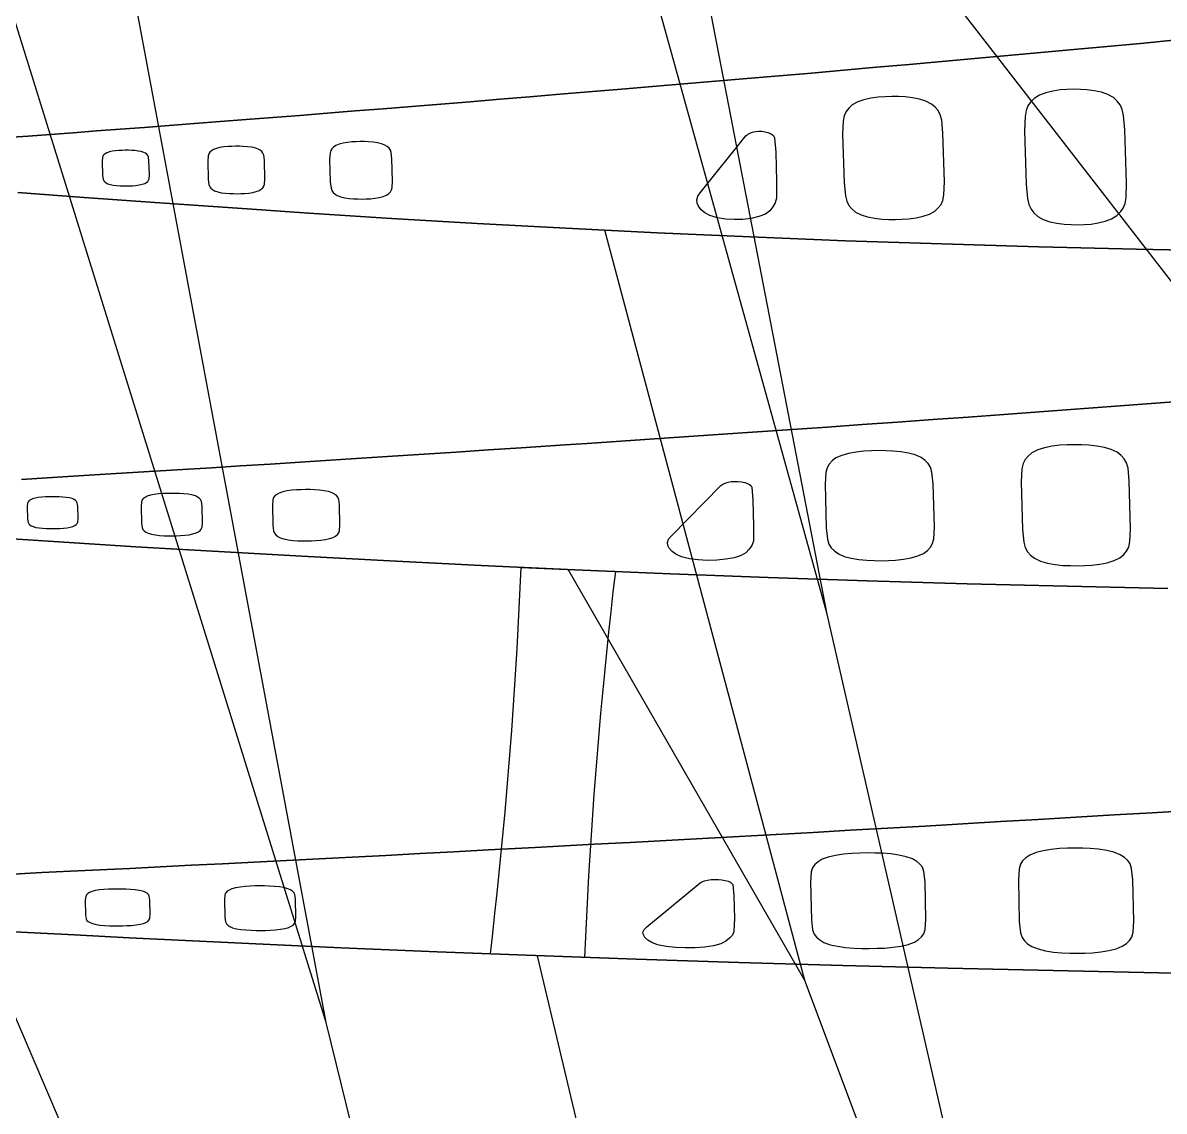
# Model space of a CAD drawing. Extents: x -1328 to 1439, y -3653 to 3653.
# Drawn here: x -739 to 58, y 2411 to 3171 of the extents above; entities that cross this region are included whole.
import ezdxf

# ---------------------------------------------------------------- set-up
doc = ezdxf.new("R2010")
doc.units = 0
for name, color, linetype in [('BANDESTENSION', 5, 'CONTINUOUS'), ('EXTRADOS', 7, 'CONTINUOUS'), ('INTRADOS', 7, 'CONTINUOUS'), ('NERVURES', 1, 'CONTINUOUS'), ('SUSPENTAGE', 8, 'CONTINUOUS'), ('TROUS', 2, 'CONTINUOUS')]:
    doc.layers.add(name, color=color, linetype=linetype)

msp = doc.modelspace()

# ---------------------------------------------------------------- linework, layer by layer
at = {"layer": 'BANDESTENSION', "color": 5, "linetype": 'CONTINUOUS'}
msp.add_polyline3d([(-346.75, 2518.29, 529.41), (-381.09, 2519.52, 526.52), (-412.56, 2520.76, 523.62), (-412.56, 2520.76, 523.62), (-410.91, 2534.9, 532.39), (-409.32, 2549.06, 541.17), (-407.79, 2563.22, 549.94), (-406.31, 2577.39, 558.7), (-404.9, 2591.56, 567.47), (-403.54, 2605.75, 576.23), (-402.24, 2619.94, 584.99), (-400.99, 2634.13, 593.75), (-399.81, 2648.34, 602.51), (-398.68, 2662.55, 611.26), (-397.61, 2676.76, 620.01), (-396.6, 2690.99, 628.76), (-395.64, 2705.21, 637.5), (-394.75, 2719.45, 646.24), (-393.91, 2733.69, 654.98), (-393.13, 2747.93, 663.71), (-392.4, 2762.18, 672.45), (-391.74, 2776.44, 681.17), (-391.13, 2790.7, 689.9), (-391.13, 2790.7, 689.9), (-353.66, 2788.98, 693.05), (-325.3, 2787.8, 695.22), (-325.3, 2787.8, 695.22), (-326.95, 2773.67, 686.48), (-328.55, 2759.54, 677.73), (-330.08, 2745.4, 668.99), (-331.56, 2731.25, 660.25), (-332.98, 2717.1, 651.51), (-334.34, 2702.94, 642.77), (-335.64, 2688.77, 634.04), (-336.88, 2674.59, 625.3), (-338.07, 2660.41, 616.57), (-339.2, 2646.22, 607.84), (-340.27, 2632.03, 599.12), (-341.28, 2617.83, 590.39), (-342.24, 2603.63, 581.67), (-343.14, 2589.42, 572.96), (-343.98, 2575.2, 564.24), (-344.76, 2560.98, 555.53), (-345.48, 2546.76, 546.82), (-346.15, 2532.53, 538.11), (-346.75, 2518.29, 529.41), (-346.75, 2518.29, 529.41)], dxfattribs=at)
at = {"layer": 'EXTRADOS', "color": 7, "linetype": 'CONTINUOUS'}
for points in [[(-750.23, 3090.8, 791.97), (-735.13, 3091.92, 790.39), (-719.64, 3093.06, 788.76), (-703.78, 3094.24, 787.08), (-687.56, 3095.46, 785.36), (-670.98, 3096.71, 783.59), (-654.05, 3097.99, 781.77), (-636.78, 3099.3, 779.9), (-619.17, 3100.65, 777.99), (-601.24, 3102.03, 776.03), (-582.99, 3103.45, 774.02), (-564.44, 3104.9, 771.97), (-545.59, 3106.38, 769.87), (-526.44, 3107.89, 767.72), (-507.02, 3109.43, 765.53), (-487.32, 3111.01, 763.29), (-467.36, 3112.62, 761.01), (-447.14, 3114.25, 758.69), (-426.69, 3115.92, 756.33), (-405.99, 3117.61, 753.93), (-385.08, 3119.33, 751.49), (-363.95, 3121.08, 749.01), (-335.52, 3123.44, 745.65), (-321.08, 3124.65, 743.94), (-299.36, 3126.47, 741.35), (-277.47, 3128.32, 738.73), (-255.42, 3130.19, 736.07), (-233.21, 3132.09, 733.38), (-210.86, 3134.01, 730.65), (-188.38, 3135.96, 727.9), (-165.78, 3137.92, 725.1), (-143.07, 3139.92, 722.28), (-120.26, 3141.93, 719.42), (-97.36, 3143.97, 716.52), (-74.38, 3146.03, 713.6), (-51.34, 3148.11, 710.65), (-28.25, 3150.22, 707.66), (-5.11, 3152.34, 704.64), (18.06, 3154.49, 701.6), (41.25, 3156.66, 698.52), (64.45, 3158.85, 695.41)], [(64.45, 3158.85, 695.41), (41.25, 3156.66, 698.52), (18.06, 3154.49, 701.6), (-5.11, 3152.34, 704.64), (-28.25, 3150.22, 707.66), (-51.34, 3148.11, 710.65), (-74.38, 3146.03, 713.6), (-97.36, 3143.97, 716.52), (-120.26, 3141.93, 719.42), (-143.07, 3139.92, 722.28), (-165.78, 3137.92, 725.1), (-188.38, 3135.96, 727.9), (-210.86, 3134.01, 730.65), (-233.21, 3132.09, 733.38), (-255.42, 3130.19, 736.07), (-277.47, 3128.32, 738.73), (-299.36, 3126.47, 741.35), (-321.08, 3124.65, 743.94), (-335.52, 3123.44, 745.65), (-363.95, 3121.08, 749.01), (-385.08, 3119.33, 751.49), (-405.99, 3117.61, 753.93), (-426.69, 3115.92, 756.33), (-447.14, 3114.25, 758.69), (-467.36, 3112.62, 761.01), (-487.32, 3111.01, 763.29), (-507.02, 3109.43, 765.53), (-526.44, 3107.89, 767.72), (-545.59, 3106.38, 769.87), (-564.44, 3104.9, 771.97), (-582.99, 3103.45, 774.02), (-601.24, 3102.03, 776.03), (-619.17, 3100.65, 777.99), (-636.78, 3099.3, 779.9), (-654.05, 3097.99, 781.77), (-670.98, 3096.71, 783.59), (-687.56, 3095.46, 785.36), (-703.78, 3094.24, 787.08), (-719.64, 3093.06, 788.76), (-735.13, 3091.92, 790.39), (-750.23, 3090.8, 791.97)], [(-739.93, 2852.14, 577.01), (-722.06, 2853.22, 575.04), (-703.81, 2854.32, 573.02), (-685.19, 2855.44, 570.95), (-666.21, 2856.6, 568.82), (-646.89, 2857.79, 566.64), (-627.22, 2859.01, 564.41), (-607.21, 2860.25, 562.12), (-586.89, 2861.52, 559.78), (-566.25, 2862.82, 557.39), (-545.31, 2864.15, 554.95), (-524.08, 2865.51, 552.46), (-502.56, 2866.89, 549.92), (-480.77, 2868.3, 547.33), (-458.72, 2869.73, 544.7), (-436.41, 2871.19, 542.02), (-413.86, 2872.67, 539.3), (-391.08, 2874.18, 536.54), (-360.44, 2876.21, 532.79), (-344.87, 2877.25, 530.88), (-321.46, 2878.82, 528), (-297.86, 2880.42, 525.07), (-274.09, 2882.03, 522.1), (-250.15, 2883.67, 519.1), (-226.05, 2885.33, 516.05), (-201.82, 2887, 512.97), (-177.45, 2888.7, 509.85), (-152.97, 2890.42, 506.69), (-128.38, 2892.16, 503.49), (-103.69, 2893.92, 500.26), (-78.92, 2895.7, 496.99), (-54.08, 2897.5, 493.68), (-29.19, 2899.32, 490.34), (-4.24, 2901.16, 486.96), (20.74, 2903.02, 483.55), (45.74, 2904.89, 480.11), (70.75, 2906.79, 476.63)], [(70.75, 2906.79, 476.63), (45.74, 2904.89, 480.11), (20.74, 2903.02, 483.55), (-4.24, 2901.16, 486.96), (-29.19, 2899.32, 490.34), (-54.08, 2897.5, 493.68), (-78.92, 2895.7, 496.99), (-103.69, 2893.92, 500.26), (-128.38, 2892.16, 503.49), (-152.97, 2890.42, 506.69), (-177.45, 2888.7, 509.85), (-201.82, 2887, 512.97), (-226.05, 2885.33, 516.05), (-250.15, 2883.67, 519.1), (-274.09, 2882.03, 522.1), (-297.86, 2880.42, 525.07), (-321.46, 2878.82, 528), (-344.87, 2877.25, 530.88), (-360.44, 2876.21, 532.79), (-391.08, 2874.18, 536.54), (-413.86, 2872.67, 539.3), (-436.41, 2871.19, 542.02), (-458.72, 2869.73, 544.7), (-480.77, 2868.3, 547.33), (-502.56, 2866.89, 549.92), (-524.08, 2865.51, 552.46), (-545.31, 2864.15, 554.95), (-566.25, 2862.82, 557.39), (-586.89, 2861.52, 559.78), (-607.21, 2860.25, 562.12), (-627.22, 2859.01, 564.41), (-646.89, 2857.79, 566.64), (-666.21, 2856.6, 568.82), (-685.19, 2855.44, 570.95), (-703.81, 2854.32, 573.02), (-722.06, 2853.22, 575.04), (-739.93, 2852.14, 577.01)], [(-745.45, 2576.52, 392.6), (-725.71, 2577.48, 390.36), (-705.59, 2578.45, 388.06), (-685.09, 2579.46, 385.71), (-664.23, 2580.48, 383.29), (-643.02, 2581.53, 380.82), (-621.47, 2582.61, 378.29), (-599.59, 2583.71, 375.71), (-577.38, 2584.83, 373.07), (-554.87, 2585.98, 370.38), (-532.05, 2587.15, 367.63), (-508.94, 2588.34, 364.83), (-485.56, 2589.55, 361.99), (-461.9, 2590.79, 359.09), (-437.99, 2592.04, 356.14), (-413.83, 2593.31, 353.15), (-381.34, 2595.04, 349.1), (-364.83, 2595.92, 347.03), (-340, 2597.25, 343.9), (-314.98, 2598.6, 340.73), (-289.77, 2599.96, 337.52), (-264.38, 2601.35, 334.27), (-238.83, 2602.75, 330.97), (-213.13, 2604.18, 327.63), (-187.29, 2605.62, 324.24), (-161.32, 2607.07, 320.82), (-135.25, 2608.55, 317.35), (-109.07, 2610.04, 313.85), (-82.8, 2611.55, 310.3), (-56.46, 2613.08, 306.71), (-30.06, 2614.62, 303.09), (-3.6, 2616.18, 299.42), (22.89, 2617.76, 295.72), (49.4, 2619.35, 291.98), (75.93, 2620.96, 288.2)], [(75.93, 2620.96, 288.2), (49.4, 2619.35, 291.98), (22.89, 2617.76, 295.72), (-3.6, 2616.18, 299.42), (-30.06, 2614.62, 303.09), (-56.46, 2613.08, 306.71), (-82.8, 2611.55, 310.3), (-109.07, 2610.04, 313.85), (-135.25, 2608.55, 317.35), (-161.32, 2607.07, 320.82), (-187.29, 2605.62, 324.24), (-213.13, 2604.18, 327.63), (-238.83, 2602.75, 330.97), (-264.38, 2601.35, 334.27), (-289.77, 2599.96, 337.52), (-314.98, 2598.6, 340.73), (-340, 2597.25, 343.9), (-364.83, 2595.92, 347.03), (-381.34, 2595.04, 349.1), (-413.83, 2593.31, 353.15), (-437.99, 2592.04, 356.14), (-461.9, 2590.79, 359.09), (-485.56, 2589.55, 361.99), (-508.94, 2588.34, 364.83), (-532.05, 2587.15, 367.63), (-554.87, 2585.98, 370.38), (-577.38, 2584.83, 373.07), (-599.59, 2583.71, 375.71), (-621.47, 2582.61, 378.29), (-643.02, 2581.53, 380.82), (-664.23, 2580.48, 383.29), (-685.09, 2579.46, 385.71), (-705.59, 2578.45, 388.06), (-725.71, 2577.48, 390.36), (-745.45, 2576.52, 392.6)]]:
    msp.add_polyline3d(points, dxfattribs=at)
at = {"layer": 'INTRADOS', "color": 7, "linetype": 'CONTINUOUS'}
for points in [[(106.83, 3011.51, 904.48), (38.62, 3012.88, 902.53), (-29.57, 3014.56, 900.14), (-97.44, 3016.55, 897.32), (-164.69, 3018.85, 894.07), (-231.03, 3021.44, 890.38), (-296.17, 3024.33, 886.28), (-359.83, 3027.49, 881.8), (-421.74, 3030.89, 876.98), (-481.63, 3034.45, 871.93), (-539.26, 3038.11, 866.73), (-582.38, 3040.99, 862.65), (-646.78, 3045.49, 856.26), (-696.21, 3049.09, 851.16), (-742.49, 3052.56, 846.23)], [(-742.49, 3052.56, 846.23), (-696.21, 3049.09, 851.16), (-646.78, 3045.49, 856.26), (-582.38, 3040.99, 862.65), (-539.26, 3038.11, 866.73), (-481.63, 3034.45, 871.93), (-421.74, 3030.89, 876.98), (-359.83, 3027.49, 881.8), (-296.17, 3024.33, 886.28), (-231.03, 3021.44, 890.38), (-164.69, 3018.85, 894.07), (-97.44, 3016.55, 897.32), (-29.57, 3014.56, 900.14), (38.62, 3012.88, 902.53), (106.83, 3011.51, 904.48)], [(60.39, 2775.98, 716.94), (-9.71, 2777.51, 714.12), (-79.77, 2779.3, 710.83), (-149.5, 2781.35, 707.08), (-218.59, 2783.65, 702.85), (-286.74, 2786.19, 698.17), (-353.66, 2788.98, 693.05), (-419.05, 2791.98, 687.55), (-482.64, 2795.15, 681.72), (-544.16, 2798.43, 675.69), (-627.17, 2803.17, 666.99), (-659.98, 2805.13, 663.39), (-713.8, 2808.44, 657.3), (-764.58, 2811.67, 651.37)], [(-764.58, 2811.67, 651.37), (-713.8, 2808.44, 657.3), (-659.98, 2805.13, 663.39), (-627.17, 2803.17, 666.99), (-544.16, 2798.43, 675.69), (-482.64, 2795.15, 681.72), (-419.05, 2791.98, 687.55), (-353.66, 2788.98, 693.05), (-286.74, 2786.19, 698.17), (-218.59, 2783.65, 702.85), (-149.5, 2781.35, 707.08), (-79.77, 2779.3, 710.83), (-9.71, 2777.51, 714.12), (60.39, 2775.98, 716.94)], [(127.45, 2506.34, 557.48), (54.06, 2507.58, 554.58), (-19.61, 2509.03, 551.18), (-93.25, 2510.7, 547.26), (-166.54, 2512.58, 542.82), (-239.15, 2514.69, 537.87), (-310.77, 2517.01, 532.43), (-381.09, 2519.52, 526.52), (-449.8, 2522.22, 520.19), (-516.63, 2525.05, 513.52), (-581.28, 2527.98, 506.64), (-664.62, 2532, 497.2), (-702.98, 2533.94, 492.65), (-759.53, 2536.87, 485.76)], [(-759.53, 2536.87, 485.76), (-702.98, 2533.94, 492.65), (-664.62, 2532, 497.2), (-581.28, 2527.98, 506.64), (-516.63, 2525.05, 513.52), (-449.8, 2522.22, 520.19), (-381.09, 2519.52, 526.52), (-310.77, 2517.01, 532.43), (-239.15, 2514.69, 537.87), (-166.54, 2512.58, 542.82), (-93.25, 2510.7, 547.26), (-19.61, 2509.03, 551.18), (54.06, 2507.58, 554.58), (127.45, 2506.34, 557.48)]]:
    msp.add_polyline3d(points, dxfattribs=at)
at = {"layer": 'NERVURES', "color": 1, "linetype": 'CONTINUOUS'}
for points in [[(-750.23, 3090.8, 791.97), (-735.13, 3091.92, 790.39), (-719.64, 3093.06, 788.76), (-703.78, 3094.24, 787.08), (-687.56, 3095.46, 785.36), (-670.98, 3096.71, 783.59), (-654.05, 3097.99, 781.77), (-636.78, 3099.3, 779.9), (-619.17, 3100.65, 777.99), (-601.24, 3102.03, 776.03), (-582.99, 3103.45, 774.02), (-564.44, 3104.9, 771.97), (-545.59, 3106.38, 769.87), (-526.44, 3107.89, 767.72), (-507.02, 3109.43, 765.53), (-487.32, 3111.01, 763.29), (-467.36, 3112.62, 761.01), (-447.14, 3114.25, 758.69), (-426.69, 3115.92, 756.33), (-405.99, 3117.61, 753.93), (-385.08, 3119.33, 751.49), (-363.95, 3121.08, 749.01), (-335.52, 3123.44, 745.65), (-321.08, 3124.65, 743.94), (-299.36, 3126.47, 741.35), (-277.47, 3128.32, 738.73), (-255.42, 3130.19, 736.07), (-233.21, 3132.09, 733.38), (-210.86, 3134.01, 730.65), (-188.38, 3135.96, 727.9), (-165.78, 3137.92, 725.1), (-143.07, 3139.92, 722.28), (-120.26, 3141.93, 719.42), (-97.36, 3143.97, 716.52), (-74.38, 3146.03, 713.6), (-51.34, 3148.11, 710.65), (-28.25, 3150.22, 707.66), (-5.11, 3152.34, 704.64), (18.06, 3154.49, 701.6), (41.25, 3156.66, 698.52), (64.45, 3158.85, 695.41)], [(106.83, 3011.51, 904.48), (38.62, 3012.88, 902.53), (-29.57, 3014.56, 900.14), (-97.44, 3016.55, 897.32), (-164.69, 3018.85, 894.07), (-231.03, 3021.44, 890.38), (-296.17, 3024.33, 886.28), (-359.83, 3027.49, 881.8), (-421.74, 3030.89, 876.98), (-481.63, 3034.45, 871.93), (-539.26, 3038.11, 866.73), (-582.38, 3040.99, 862.65), (-646.78, 3045.49, 856.26), (-696.21, 3049.09, 851.16), (-742.49, 3052.56, 846.23)], [(-739.93, 2852.14, 577.01), (-722.06, 2853.22, 575.04), (-703.81, 2854.32, 573.02), (-685.19, 2855.44, 570.95), (-666.21, 2856.6, 568.82), (-646.89, 2857.79, 566.64), (-627.22, 2859.01, 564.41), (-607.21, 2860.25, 562.12), (-586.89, 2861.52, 559.78), (-566.25, 2862.82, 557.39), (-545.31, 2864.15, 554.95), (-524.08, 2865.51, 552.46), (-502.56, 2866.89, 549.92), (-480.77, 2868.3, 547.33), (-458.72, 2869.73, 544.7), (-436.41, 2871.19, 542.02), (-413.86, 2872.67, 539.3), (-391.08, 2874.18, 536.54), (-360.44, 2876.21, 532.79), (-344.87, 2877.25, 530.88), (-321.46, 2878.82, 528), (-297.86, 2880.42, 525.07), (-274.09, 2882.03, 522.1), (-250.15, 2883.67, 519.1), (-226.05, 2885.33, 516.05), (-201.82, 2887, 512.97), (-177.45, 2888.7, 509.85), (-152.97, 2890.42, 506.69), (-128.38, 2892.16, 503.49), (-103.69, 2893.92, 500.26), (-78.92, 2895.7, 496.99), (-54.08, 2897.5, 493.68), (-29.19, 2899.32, 490.34), (-4.24, 2901.16, 486.96), (20.74, 2903.02, 483.55), (45.74, 2904.89, 480.11), (70.75, 2906.79, 476.63)], [(60.39, 2775.98, 716.94), (-9.71, 2777.51, 714.12), (-79.77, 2779.3, 710.83), (-149.5, 2781.35, 707.08), (-218.59, 2783.65, 702.85), (-286.74, 2786.19, 698.17), (-353.66, 2788.98, 693.05), (-419.05, 2791.98, 687.55), (-482.64, 2795.15, 681.72), (-544.16, 2798.43, 675.69), (-627.17, 2803.17, 666.99), (-659.98, 2805.13, 663.39), (-713.8, 2808.44, 657.3), (-764.58, 2811.67, 651.37)], [(-745.45, 2576.52, 392.6), (-725.71, 2577.48, 390.36), (-705.59, 2578.45, 388.06), (-685.09, 2579.46, 385.71), (-664.23, 2580.48, 383.29), (-643.02, 2581.53, 380.82), (-621.47, 2582.61, 378.29), (-599.59, 2583.71, 375.71), (-577.38, 2584.83, 373.07), (-554.87, 2585.98, 370.38), (-532.05, 2587.15, 367.63), (-508.94, 2588.34, 364.83), (-485.56, 2589.55, 361.99), (-461.9, 2590.79, 359.09), (-437.99, 2592.04, 356.14), (-413.83, 2593.31, 353.15), (-381.34, 2595.04, 349.1), (-364.83, 2595.92, 347.03), (-340, 2597.25, 343.9), (-314.98, 2598.6, 340.73), (-289.77, 2599.96, 337.52), (-264.38, 2601.35, 334.27), (-238.83, 2602.75, 330.97), (-213.13, 2604.18, 327.63), (-187.29, 2605.62, 324.24), (-161.32, 2607.07, 320.82), (-135.25, 2608.55, 317.35), (-109.07, 2610.04, 313.85), (-82.8, 2611.55, 310.3), (-56.46, 2613.08, 306.71), (-30.06, 2614.62, 303.09), (-3.6, 2616.18, 299.42), (22.89, 2617.76, 295.72), (49.4, 2619.35, 291.98), (75.93, 2620.96, 288.2)], [(127.45, 2506.34, 557.48), (54.06, 2507.58, 554.58), (-19.61, 2509.03, 551.18), (-93.25, 2510.7, 547.26), (-166.54, 2512.58, 542.82), (-239.15, 2514.69, 537.87), (-310.77, 2517.01, 532.43), (-381.09, 2519.52, 526.52), (-449.8, 2522.22, 520.19), (-516.63, 2525.05, 513.52), (-581.28, 2527.98, 506.64), (-664.62, 2532, 497.2), (-702.98, 2533.94, 492.65), (-759.53, 2536.87, 485.76)]]:
    msp.add_polyline3d(points, dxfattribs=at)
at = {"layer": 'SUSPENTAGE', "color": 8, "linetype": 'CONTINUOUS'}
for points in [[(-527.21, 2472.82, 2052.79), (-721.31, 3512.33, 1534.8)], [(216.66, 2792.28, 2200.66), (-317.08, 3480.94, 1552.12)], [(-527.21, 2472.82, 2052.79), (-822.27, 3422.41, 1285.28)], [(-177.35, 2758.06, 1706.22), (-297.17, 3378.32, 1320.88)], [(-177.35, 2758.06, 1706.22), (-306.7, 3225.05, 1094.72)], [(-234.62, 1283.06, 2821.69), (-998.96, 3073, 817.23)], [(-193.12, 2502.13, 1506.39), (-332.57, 3026.14, 883.72)], [(-193.12, 2502.13, 1506.39), (-358.22, 2789.19, 692.67)], [(-2.13, 1993.47, 2407.22), (-177.35, 2758.06, 1706.22)], [(-236.41, 1915.97, 1179.95), (-379.66, 2519.47, 526.64)], [(-2.13, 1993.47, 2407.22), (-193.12, 2502.13, 1506.39)], [(-234.62, 1283.06, 2821.69), (-527.21, 2472.82, 2052.79)]]:
    msp.add_polyline3d(points, dxfattribs=at)
at = {"layer": 'TROUS', "color": 2, "linetype": 'CONTINUOUS'}
for points in [[(-37.55, 3048.3, 852.27), (-36.56, 3044.07, 858.28), (-35.07, 3040.93, 862.73), (-33.02, 3038.33, 866.43), (-30.4, 3035.83, 869.97), (-26.51, 3033.67, 873.03), (-22.06, 3032.11, 875.25), (-17.09, 3031, 876.82), (-11.98, 3030.31, 877.8), (-7.13, 3030.11, 878.09), (-2.58, 3030.01, 878.22), (2.19, 3030.2, 877.96), (6.8, 3030.5, 877.54), (11.86, 3031.29, 876.41), (16.76, 3032.5, 874.69), (21.12, 3034.15, 872.35), (24.88, 3036.38, 869.19), (27.34, 3038.93, 865.57), (29.23, 3041.58, 861.81), (30.53, 3044.74, 857.32), (31.26, 3048.99, 851.29), (31.58, 3059.02, 837.06), (30.45, 3096.28, 784.2), (29.52, 3106.29, 769.99), (28.52, 3110.52, 763.98), (27.04, 3113.66, 759.53), (24.98, 3116.27, 755.83), (22.39, 3118.77, 752.28), (18.5, 3120.92, 749.23), (14.05, 3122.48, 747.01), (9.08, 3123.6, 745.43), (3.97, 3124.29, 744.46), (-0.66, 3124.49, 744.17), (-5.43, 3124.58, 744.04), (-9.98, 3124.39, 744.3), (-14.81, 3124.09, 744.73), (-19.88, 3123.3, 745.85), (-24.77, 3122.09, 747.57), (-29.13, 3120.44, 749.91), (-32.89, 3118.21, 753.08), (-35.35, 3115.66, 756.7), (-37.27, 3113.01, 760.45), (-38.56, 3109.85, 764.94), (-39.3, 3105.6, 770.97), (-39.59, 3095.57, 785.2), (-38.47, 3058.32, 838.06), (-37.55, 3048.3, 852.27), (-37.55, 3048.3, 852.27)], [(-164.71, 3050.19, 849.59), (-163.73, 3046.35, 855.05), (-162.25, 3043.49, 859.09), (-160.2, 3041.13, 862.45), (-157.6, 3038.86, 865.67), (-153.71, 3036.9, 868.44), (-149.26, 3035.49, 870.45), (-144.3, 3034.48, 871.88), (-139.19, 3033.86, 872.76), (-134.34, 3033.68, 873.02), (-129.79, 3033.6, 873.14), (-125.02, 3033.77, 872.89), (-120.41, 3034.05, 872.5), (-115.34, 3034.77, 871.47), (-110.44, 3035.88, 869.9), (-106.08, 3037.38, 867.77), (-102.31, 3039.41, 864.89), (-99.85, 3041.73, 861.59), (-97.94, 3044.14, 858.17), (-96.64, 3047.02, 854.09), (-95.89, 3050.88, 848.61), (-95.55, 3060, 835.67), (-96.58, 3093.87, 787.61), (-97.48, 3102.97, 774.69), (-98.46, 3106.82, 769.24), (-99.94, 3109.67, 765.19), (-101.99, 3112.04, 761.83), (-104.57, 3114.31, 758.61), (-108.46, 3116.26, 755.84), (-112.91, 3117.68, 753.83), (-117.87, 3118.69, 752.4), (-122.98, 3119.31, 751.52), (-127.61, 3119.49, 751.26), (-132.38, 3119.57, 751.15), (-136.92, 3119.4, 751.39), (-141.76, 3119.12, 751.79), (-146.83, 3118.39, 752.82), (-151.73, 3117.29, 754.38), (-156.09, 3115.78, 756.52), (-159.85, 3113.75, 759.4), (-162.32, 3111.43, 762.7), (-164.25, 3109.02, 766.11), (-165.55, 3106.14, 770.2), (-166.3, 3102.28, 775.68), (-166.62, 3093.16, 788.62), (-165.6, 3059.3, 836.67), (-164.71, 3050.19, 849.59), (-164.71, 3050.19, 849.59)], [(-212.76, 3048.51, 851.97), (-213.71, 3045.29, 856.54), (-215.32, 3042.4, 860.65), (-217.56, 3039.61, 864.61), (-220.55, 3037.45, 867.67), (-225.12, 3035.65, 870.23), (-230.45, 3034.44, 871.94), (-236.28, 3033.72, 872.96), (-242.33, 3033.53, 873.24), (-248.33, 3033.86, 872.76), (-254, 3034.72, 871.54), (-259.3, 3036.33, 869.26), (-262.91, 3038.24, 866.54), (-265.38, 3040.41, 863.46), (-267.22, 3042.9, 859.94), (-268.06, 3045.06, 856.88), (-268.39, 3047.45, 853.49), (-267.69, 3050, 849.87), (-266.17, 3052.27, 846.65), (-234.14, 3092.13, 790.09), (-233, 3093.12, 788.67), (-231.46, 3093.97, 787.47), (-229.6, 3094.64, 786.53), (-227.51, 3095.08, 785.89), (-225.26, 3095.29, 785.6), (-222.99, 3095.25, 785.66), (-220.8, 3094.96, 786.06), (-218.77, 3094.45, 786.79), (-217.02, 3093.72, 787.82), (-215.62, 3092.82, 789.11), (-214.64, 3091.79, 790.56), (-214.12, 3090.67, 792.15), (-213.33, 3080.57, 806.49), (-212.69, 3060.27, 835.3), (-212.76, 3048.51, 851.97), (-212.76, 3048.51, 851.97)], [(-609.02, 3058.01, 838.5), (-608.49, 3056.53, 840.6), (-607.67, 3055.43, 842.16), (-606.53, 3054.52, 843.44), (-605.07, 3053.65, 844.68), (-602.89, 3052.91, 845.74), (-600.39, 3052.37, 846.5), (-597.59, 3051.99, 847.04), (-594.71, 3051.76, 847.37), (-591.97, 3051.7, 847.45), (-589.4, 3051.67, 847.49), (-586.71, 3051.75, 847.38), (-584.11, 3051.86, 847.22), (-581.24, 3052.15, 846.81), (-578.47, 3052.59, 846.19), (-576, 3053.17, 845.36), (-573.87, 3053.96, 844.24), (-572.46, 3054.86, 842.96), (-571.37, 3055.8, 841.64), (-570.62, 3056.91, 840.06), (-570.18, 3058.4, 837.94), (-569.94, 3061.92, 832.95), (-570.33, 3074.97, 814.43), (-570.8, 3078.48, 809.45), (-571.33, 3079.96, 807.35), (-572.15, 3081.06, 805.79), (-573.29, 3081.97, 804.5), (-574.74, 3082.84, 803.26), (-576.92, 3083.59, 802.2), (-579.42, 3084.13, 801.44), (-582.22, 3084.5, 800.9), (-585.1, 3084.74, 800.57), (-587.71, 3084.8, 800.49), (-590.4, 3084.82, 800.46), (-592.97, 3084.74, 800.56), (-595.7, 3084.63, 800.73), (-598.56, 3084.34, 801.14), (-601.33, 3083.9, 801.75), (-603.8, 3083.32, 802.59), (-605.94, 3082.53, 803.71), (-607.35, 3081.63, 804.99), (-608.44, 3080.7, 806.31), (-609.2, 3079.58, 807.89), (-609.64, 3078.09, 810), (-609.87, 3074.58, 814.99), (-609.48, 3061.52, 833.52), (-609.02, 3058.01, 838.5), (-609.02, 3058.01, 838.5)], [(-523.77, 3055.63, 841.87), (-523.18, 3053.84, 844.41), (-522.27, 3052.51, 846.3), (-521.01, 3051.41, 847.86), (-519.41, 3050.36, 849.36), (-517, 3049.45, 850.64), (-514.25, 3048.8, 851.57), (-511.17, 3048.33, 852.22), (-508, 3048.05, 852.62), (-504.99, 3047.98, 852.73), (-502.17, 3047.95, 852.78), (-499.2, 3048.03, 852.65), (-496.34, 3048.17, 852.46), (-493.19, 3048.51, 851.97), (-490.14, 3049.04, 851.23), (-487.43, 3049.75, 850.22), (-485.08, 3050.7, 848.87), (-483.54, 3051.79, 847.33), (-482.35, 3052.91, 845.73), (-481.52, 3054.26, 843.82), (-481.04, 3056.06, 841.26), (-480.78, 3060.32, 835.22), (-481.26, 3076.12, 812.8), (-481.78, 3080.36, 806.78), (-482.38, 3082.16, 804.23), (-483.28, 3083.48, 802.35), (-484.54, 3084.59, 800.79), (-486.13, 3085.64, 799.29), (-488.54, 3086.55, 798), (-491.29, 3087.2, 797.08), (-494.37, 3087.66, 796.42), (-497.54, 3087.94, 796.02), (-500.41, 3088.02, 795.91), (-503.37, 3088.05, 795.87), (-506.19, 3087.96, 795.99), (-509.2, 3087.83, 796.19), (-512.35, 3087.48, 796.68), (-515.4, 3086.96, 797.42), (-518.11, 3086.25, 798.43), (-520.46, 3085.29, 799.78), (-522, 3084.21, 801.32), (-523.21, 3083.08, 802.92), (-524.03, 3081.74, 804.83), (-524.51, 3079.93, 807.39), (-524.75, 3075.68, 813.43), (-524.28, 3059.88, 835.84), (-523.77, 3055.63, 841.87), (-523.77, 3055.63, 841.87)], [(-682.91, 3061.84, 833.07), (-682.47, 3060.72, 834.64), (-681.8, 3059.9, 835.81), (-680.85, 3059.22, 836.78), (-679.65, 3058.57, 837.71), (-677.85, 3058.01, 838.5), (-675.78, 3057.6, 839.07), (-673.47, 3057.32, 839.47), (-671.09, 3057.15, 839.72), (-668.83, 3057.11, 839.78), (-666.71, 3057.09, 839.8), (-664.48, 3057.15, 839.72), (-662.33, 3057.24, 839.59), (-659.96, 3057.46, 839.28), (-657.67, 3057.79, 838.81), (-655.63, 3058.23, 838.18), (-653.86, 3058.82, 837.34), (-652.7, 3059.5, 836.38), (-651.8, 3060.2, 835.38), (-651.17, 3061.04, 834.2), (-650.81, 3062.16, 832.61), (-650.6, 3064.8, 828.86), (-650.89, 3074.61, 814.94), (-651.27, 3077.25, 811.2), (-651.7, 3078.36, 809.62), (-652.38, 3079.18, 808.45), (-653.32, 3079.87, 807.48), (-654.51, 3080.52, 806.56), (-656.32, 3081.08, 805.76), (-658.38, 3081.48, 805.19), (-660.69, 3081.76, 804.79), (-663.07, 3081.94, 804.55), (-665.23, 3081.98, 804.48), (-667.46, 3081.99, 804.46), (-669.58, 3081.94, 804.55), (-671.83, 3081.85, 804.67), (-674.2, 3081.63, 804.98), (-676.49, 3081.3, 805.45), (-678.53, 3080.85, 806.08), (-680.3, 3080.26, 806.92), (-681.47, 3079.58, 807.89), (-682.38, 3078.88, 808.88), (-683, 3078.05, 810.07), (-683.37, 3076.93, 811.66), (-683.57, 3074.28, 815.41), (-683.28, 3064.47, 829.32), (-682.91, 3061.84, 833.07), (-682.91, 3061.84, 833.07)], [(-177.16, 2810.27, 653.95), (-176.14, 2806.82, 660.27), (-174.58, 2804.27, 664.96), (-172.39, 2802.15, 668.85), (-169.61, 2800.11, 672.6), (-165.44, 2798.36, 675.82), (-160.66, 2797.08, 678.17), (-155.32, 2796.17, 679.85), (-149.83, 2795.6, 680.9), (-144.61, 2795.42, 681.22), (-139.71, 2795.34, 681.37), (-134.57, 2795.48, 681.11), (-129.6, 2795.71, 680.68), (-124.13, 2796.35, 679.52), (-118.84, 2797.32, 677.73), (-114.13, 2798.66, 675.28), (-110.05, 2800.46, 671.96), (-107.37, 2802.53, 668.16), (-105.3, 2804.68, 664.21), (-103.87, 2807.25, 659.49), (-103.03, 2810.7, 653.15), (-102.57, 2818.85, 638.18), (-103.34, 2849.13, 582.55), (-104.23, 2857.27, 567.59), (-105.25, 2860.71, 561.27), (-106.81, 2863.27, 556.58), (-108.99, 2865.39, 552.68), (-111.75, 2867.43, 548.94), (-115.92, 2869.18, 545.71), (-120.7, 2870.46, 543.36), (-126.04, 2871.37, 541.68), (-131.54, 2871.94, 540.64), (-136.51, 2872.12, 540.32), (-141.66, 2872.2, 540.16), (-146.55, 2872.06, 540.43), (-151.76, 2871.82, 540.86), (-157.23, 2871.19, 542.02), (-162.52, 2870.21, 543.81), (-167.23, 2868.88, 546.27), (-171.31, 2867.08, 549.58), (-173.99, 2865.01, 553.38), (-176.09, 2862.86, 557.32), (-177.52, 2860.29, 562.05), (-178.36, 2856.84, 568.39), (-178.8, 2848.69, 583.36), (-178.03, 2818.41, 638.99), (-177.16, 2810.27, 653.95), (-177.16, 2810.27, 653.95)], [(-40.2, 2808.23, 657.68), (-39.17, 2804.45, 664.64), (-37.61, 2801.64, 669.8), (-35.42, 2799.3, 674.09), (-32.63, 2797.06, 678.2), (-28.45, 2795.13, 681.76), (-23.67, 2793.72, 684.35), (-18.33, 2792.71, 686.2), (-12.83, 2792.08, 687.36), (-7.61, 2791.88, 687.71), (-2.71, 2791.79, 687.89), (2.43, 2791.94, 687.61), (7.39, 2792.2, 687.14), (12.86, 2792.89, 685.87), (18.15, 2793.96, 683.9), (22.85, 2795.42, 681.21), (26.93, 2797.41, 677.57), (29.6, 2799.68, 673.39), (31.67, 2802.04, 669.05), (33.1, 2804.87, 663.86), (33.93, 2808.66, 656.89), (34.37, 2817.63, 640.42), (33.52, 2850.94, 579.22), (32.61, 2859.9, 562.77), (31.58, 2863.68, 555.82), (30.01, 2866.49, 550.66), (27.82, 2868.83, 546.36), (25.06, 2871.07, 542.24), (20.88, 2873, 538.69), (16.1, 2874.41, 536.1), (10.76, 2875.42, 534.25), (5.26, 2876.05, 533.09), (0.28, 2876.24, 532.74), (-4.86, 2876.34, 532.56), (-9.75, 2876.19, 532.84), (-14.96, 2875.93, 533.31), (-20.43, 2875.24, 534.59), (-25.72, 2874.17, 536.55), (-30.42, 2872.7, 539.25), (-34.5, 2870.72, 542.89), (-37.17, 2868.44, 547.06), (-39.26, 2866.09, 551.4), (-40.69, 2863.26, 556.59), (-41.52, 2859.46, 563.57), (-41.94, 2850.5, 580.04), (-41.1, 2817.19, 641.22), (-40.2, 2808.23, 657.68), (-40.2, 2808.23, 657.68)], [(-563.88, 2816.1, 643.23), (-563.27, 2814.49, 646.18), (-562.31, 2813.3, 648.36), (-560.96, 2812.32, 650.18), (-559.24, 2811.37, 651.92), (-556.66, 2810.55, 653.42), (-553.7, 2809.96, 654.5), (-550.38, 2809.54, 655.28), (-546.97, 2809.28, 655.76), (-543.73, 2809.2, 655.9), (-540.69, 2809.17, 655.96), (-537.5, 2809.24, 655.83), (-534.41, 2809.35, 655.62), (-531.02, 2809.65, 655.07), (-527.73, 2810.11, 654.23), (-524.8, 2810.74, 653.08), (-522.26, 2811.58, 651.52), (-520.59, 2812.55, 649.75), (-519.29, 2813.56, 647.9), (-518.39, 2814.76, 645.7), (-517.86, 2816.37, 642.74), (-517.54, 2820.17, 635.75), (-517.9, 2834.3, 609.8), (-518.42, 2838.09, 602.82), (-519.04, 2839.7, 599.87), (-520, 2840.89, 597.69), (-521.34, 2841.88, 595.87), (-523.05, 2842.82, 594.13), (-525.63, 2843.64, 592.63), (-528.59, 2844.23, 591.55), (-531.9, 2844.65, 590.77), (-535.32, 2844.91, 590.29), (-538.41, 2844.99, 590.15), (-541.6, 2845.03, 590.09), (-544.64, 2844.95, 590.22), (-547.88, 2844.84, 590.43), (-551.27, 2844.54, 590.98), (-554.56, 2844.08, 591.83), (-557.49, 2843.45, 592.98), (-560.03, 2842.61, 594.53), (-561.7, 2841.64, 596.31), (-563.01, 2840.64, 598.15), (-563.91, 2839.44, 600.36), (-564.45, 2837.83, 603.32), (-564.75, 2834.02, 610.3), (-564.4, 2819.9, 636.25), (-563.88, 2816.1, 643.23), (-563.88, 2816.1, 643.23)], [(-228.93, 2808.9, 656.46), (-229.99, 2806.02, 661.75), (-231.76, 2803.43, 666.5), (-234.2, 2800.95, 671.06), (-237.44, 2799.03, 674.59), (-242.38, 2797.42, 677.54), (-248.13, 2796.36, 679.49), (-254.42, 2795.73, 680.64), (-260.94, 2795.58, 680.93), (-267.4, 2795.9, 680.35), (-273.49, 2796.67, 678.91), (-279.19, 2798.13, 676.25), (-283.06, 2799.85, 673.08), (-285.7, 2801.8, 669.51), (-287.66, 2804.02, 665.42), (-288.54, 2805.95, 661.87), (-288.87, 2808.09, 657.94), (-288.09, 2810.37, 653.76), (-286.43, 2812.39, 650.04), (-251.54, 2847.94, 584.73), (-250.3, 2848.83, 583.1), (-248.63, 2849.59, 581.71), (-246.62, 2850.17, 580.63), (-244.37, 2850.57, 579.91), (-241.95, 2850.75, 579.57), (-239.5, 2850.7, 579.66), (-237.14, 2850.44, 580.13), (-234.96, 2849.98, 580.99), (-233.08, 2849.32, 582.2), (-231.58, 2848.51, 583.68), (-230.54, 2847.59, 585.38), (-229.98, 2846.59, 587.22), (-229.24, 2837.55, 603.82), (-228.75, 2819.4, 637.16), (-228.93, 2808.9, 656.46), (-228.93, 2808.9, 656.46)], [(-735.25, 2822.07, 632.25), (-734.79, 2821.08, 634.08), (-734.07, 2820.34, 635.44), (-733.06, 2819.73, 636.56), (-731.77, 2819.14, 637.64), (-729.84, 2818.64, 638.57), (-727.61, 2818.27, 639.24), (-725.13, 2818.01, 639.72), (-722.57, 2817.85, 640.01), (-720.13, 2817.81, 640.09), (-717.85, 2817.79, 640.13), (-715.45, 2817.83, 640.04), (-713.13, 2817.91, 639.91), (-710.58, 2818.1, 639.56), (-708.1, 2818.38, 639.03), (-705.9, 2818.78, 638.31), (-703.99, 2819.3, 637.34), (-702.73, 2819.9, 636.24), (-701.75, 2820.53, 635.09), (-701.07, 2821.28, 633.72), (-700.67, 2822.28, 631.88), (-700.41, 2824.64, 627.54), (-700.64, 2833.41, 611.43), (-701.02, 2835.77, 607.1), (-701.48, 2836.76, 605.27), (-702.19, 2837.5, 603.91), (-703.2, 2838.11, 602.79), (-704.48, 2838.7, 601.71), (-706.42, 2839.2, 600.78), (-708.64, 2839.57, 600.11), (-711.13, 2839.83, 599.63), (-713.69, 2839.99, 599.34), (-716.01, 2840.03, 599.26), (-718.41, 2840.05, 599.22), (-720.69, 2840.01, 599.31), (-723.12, 2839.93, 599.44), (-725.68, 2839.74, 599.79), (-728.15, 2839.46, 600.32), (-730.35, 2839.06, 601.04), (-732.26, 2838.54, 602.01), (-733.52, 2837.94, 603.11), (-734.51, 2837.31, 604.26), (-735.19, 2836.57, 605.63), (-735.6, 2835.56, 607.47), (-735.84, 2833.2, 611.81), (-735.62, 2824.43, 627.92), (-735.25, 2822.07, 632.25), (-735.25, 2822.07, 632.25)], [(-655.7, 2818.45, 638.91), (-655.14, 2817.13, 641.34), (-654.27, 2816.14, 643.15), (-653.05, 2815.33, 644.64), (-651.49, 2814.55, 646.08), (-649.14, 2813.87, 647.32), (-646.45, 2813.39, 648.21), (-643.44, 2813.04, 648.85), (-640.34, 2812.82, 649.24), (-637.39, 2812.76, 649.36), (-634.63, 2812.74, 649.41), (-631.73, 2812.8, 649.3), (-628.92, 2812.89, 649.12), (-625.83, 2813.14, 648.66), (-622.84, 2813.52, 647.96), (-620.18, 2814.04, 647.01), (-617.87, 2814.74, 645.72), (-616.35, 2815.54, 644.25), (-615.17, 2816.37, 642.73), (-614.35, 2817.37, 640.9), (-613.85, 2818.7, 638.46), (-613.56, 2821.84, 632.68), (-613.86, 2833.51, 611.23), (-614.32, 2836.65, 605.47), (-614.88, 2837.98, 603.03), (-615.75, 2838.96, 601.23), (-616.97, 2839.78, 599.73), (-618.52, 2840.56, 598.29), (-620.87, 2841.23, 597.06), (-623.56, 2841.72, 596.16), (-626.57, 2842.07, 595.52), (-629.67, 2842.28, 595.13), (-632.48, 2842.34, 595.02), (-635.38, 2842.37, 594.97), (-638.14, 2842.31, 595.08), (-641.08, 2842.21, 595.25), (-644.17, 2841.96, 595.71), (-647.16, 2841.58, 596.41), (-649.83, 2841.06, 597.37), (-652.14, 2840.36, 598.65), (-653.66, 2839.56, 600.12), (-654.85, 2838.73, 601.65), (-655.67, 2837.74, 603.47), (-656.17, 2836.41, 605.92), (-656.45, 2833.27, 611.69), (-656.16, 2821.59, 633.14), (-655.7, 2818.45, 638.91), (-655.7, 2818.45, 638.91)], [(-187.58, 2537.51, 484.25), (-186.53, 2534.53, 491.27), (-184.89, 2532.31, 496.48), (-182.6, 2530.46, 500.82), (-179.66, 2528.69, 504.98), (-175.25, 2527.16, 508.58), (-170.2, 2526.04, 511.2), (-164.55, 2525.24, 513.08), (-158.73, 2524.74, 514.27), (-153.2, 2524.58, 514.64), (-148, 2524.5, 514.83), (-142.55, 2524.62, 514.55), (-137.29, 2524.81, 514.1), (-131.49, 2525.35, 512.82), (-125.87, 2526.19, 510.85), (-120.87, 2527.34, 508.15), (-116.53, 2528.9, 504.48), (-113.68, 2530.7, 500.27), (-111.46, 2532.56, 495.89), (-109.93, 2534.79, 490.65), (-109.01, 2537.78, 483.62), (-108.46, 2544.86, 466.99), (-109.04, 2571.15, 405.22), (-109.92, 2578.22, 388.61), (-110.97, 2581.21, 381.59), (-112.61, 2583.43, 376.37), (-114.91, 2585.27, 372.03), (-117.82, 2587.05, 367.87), (-122.22, 2588.58, 364.27), (-127.28, 2589.7, 361.65), (-132.93, 2590.5, 359.77), (-138.75, 2591, 358.59), (-144.03, 2591.16, 358.21), (-149.48, 2591.24, 358.03), (-154.67, 2591.12, 358.3), (-160.19, 2590.92, 358.76), (-165.99, 2590.38, 360.04), (-171.6, 2589.54, 362.01), (-176.61, 2588.39, 364.71), (-180.94, 2586.83, 368.38), (-183.8, 2585.04, 372.59), (-186.04, 2583.18, 376.96), (-187.58, 2580.95, 382.2), (-188.5, 2577.95, 389.24), (-189.02, 2570.88, 405.87), (-188.45, 2544.59, 467.63), (-187.58, 2537.51, 484.25), (-187.58, 2537.51, 484.25)], [(-42.44, 2535.55, 488.86), (-41.38, 2532.26, 496.59), (-39.74, 2529.82, 502.32), (-37.44, 2527.79, 507.09), (-34.49, 2525.84, 511.68), (-30.08, 2524.16, 515.64), (-25.03, 2522.92, 518.53), (-19.38, 2522.04, 520.6), (-13.55, 2521.49, 521.9), (-8.02, 2521.31, 522.32), (-2.83, 2521.22, 522.53), (2.62, 2521.35, 522.23), (7.89, 2521.56, 521.74), (13.69, 2522.15, 520.34), (19.3, 2523.07, 518.18), (24.3, 2524.34, 515.2), (28.63, 2526.05, 511.17), (31.49, 2528.02, 506.54), (33.69, 2530.07, 501.73), (35.23, 2532.52, 495.97), (36.14, 2535.82, 488.23), (36.68, 2543.6, 469.95), (36.03, 2572.52, 401.99), (35.14, 2580.3, 383.72), (34.08, 2583.59, 376), (32.44, 2586.03, 370.26), (30.13, 2588.06, 365.49), (27.22, 2590.01, 360.9), (22.81, 2591.7, 356.94), (17.75, 2592.93, 354.05), (12.1, 2593.81, 351.98), (6.28, 2594.37, 350.67), (1, 2594.54, 350.26), (-4.45, 2594.63, 350.05), (-9.64, 2594.51, 350.35), (-15.16, 2594.29, 350.85), (-20.96, 2593.7, 352.25), (-26.57, 2592.78, 354.41), (-31.57, 2591.51, 357.38), (-35.91, 2589.79, 361.41), (-38.76, 2587.82, 366.04), (-40.99, 2585.78, 370.85), (-42.53, 2583.33, 376.61), (-43.44, 2580.03, 384.35), (-43.95, 2572.25, 402.64), (-43.32, 2543.33, 470.58), (-42.44, 2535.55, 488.86), (-42.44, 2535.55, 488.86)], [(-694.74, 2545.32, 465.92), (-694.16, 2544.16, 468.62), (-693.24, 2543.31, 470.63), (-691.95, 2542.6, 472.3), (-690.3, 2541.92, 473.9), (-687.82, 2541.33, 475.28), (-684.97, 2540.9, 476.29), (-681.79, 2540.6, 477), (-678.5, 2540.41, 477.45), (-675.38, 2540.35, 477.59), (-672.45, 2540.32, 477.65), (-669.37, 2540.37, 477.54), (-666.4, 2540.45, 477.35), (-663.12, 2540.66, 476.85), (-659.95, 2540.99, 476.09), (-657.12, 2541.44, 475.04), (-654.67, 2542.04, 473.62), (-653.05, 2542.73, 471.99), (-651.79, 2543.45, 470.3), (-650.91, 2544.31, 468.28), (-650.38, 2545.47, 465.56), (-650.04, 2548.2, 459.15), (-650.27, 2558.33, 435.33), (-650.74, 2561.06, 428.93), (-651.32, 2562.21, 426.23), (-652.24, 2563.06, 424.22), (-653.52, 2563.77, 422.55), (-655.16, 2564.46, 420.95), (-657.64, 2565.04, 419.57), (-660.49, 2565.47, 418.56), (-663.68, 2565.78, 417.84), (-666.96, 2565.97, 417.4), (-669.94, 2566.02, 417.26), (-673.01, 2566.05, 417.2), (-675.94, 2566, 417.31), (-679.06, 2565.93, 417.5), (-682.34, 2565.71, 418), (-685.51, 2565.39, 418.76), (-688.34, 2564.94, 419.81), (-690.79, 2564.33, 421.23), (-692.41, 2563.64, 422.86), (-693.68, 2562.92, 424.55), (-694.56, 2562.06, 426.57), (-695.09, 2560.91, 429.29), (-695.42, 2558.18, 435.7), (-695.2, 2548.04, 459.51), (-694.74, 2545.32, 465.92), (-694.74, 2545.32, 465.92)], [(-597.44, 2543.14, 471.03), (-596.8, 2541.75, 474.31), (-595.79, 2540.71, 476.74), (-594.37, 2539.85, 478.76), (-592.55, 2539.03, 480.69), (-589.82, 2538.31, 482.37), (-586.69, 2537.8, 483.59), (-583.18, 2537.43, 484.46), (-579.57, 2537.19, 485), (-576.13, 2537.12, 485.17), (-572.91, 2537.09, 485.25), (-569.53, 2537.15, 485.11), (-566.25, 2537.24, 484.9), (-562.65, 2537.49, 484.29), (-559.16, 2537.89, 483.37), (-556.05, 2538.43, 482.1), (-553.35, 2539.16, 480.38), (-551.57, 2540, 478.41), (-550.19, 2540.87, 476.37), (-549.23, 2541.91, 473.92), (-548.65, 2543.31, 470.64), (-548.28, 2546.61, 462.88), (-548.56, 2558.87, 434.07), (-549.08, 2562.17, 426.32), (-549.72, 2563.56, 423.04), (-550.73, 2564.6, 420.61), (-552.15, 2565.46, 418.59), (-553.95, 2566.28, 416.65), (-556.68, 2567, 414.98), (-559.82, 2567.51, 413.76), (-563.32, 2567.89, 412.89), (-566.93, 2568.12, 412.35), (-570.21, 2568.19, 412.18), (-573.59, 2568.22, 412.1), (-576.82, 2568.16, 412.23), (-580.25, 2568.07, 412.46), (-583.85, 2567.81, 413.06), (-587.34, 2567.42, 413.98), (-590.45, 2566.88, 415.25), (-593.15, 2566.15, 416.97), (-594.93, 2565.31, 418.94), (-596.32, 2564.44, 420.98), (-597.29, 2563.4, 423.43), (-597.87, 2562, 426.71), (-598.22, 2558.7, 434.47), (-597.95, 2546.44, 463.28), (-597.44, 2543.14, 471.03), (-597.44, 2543.14, 471.03)], [(-242.47, 2536.4, 486.86), (-243.62, 2533.9, 492.73), (-245.51, 2531.66, 498), (-248.11, 2529.51, 503.06), (-251.56, 2527.84, 506.97), (-256.81, 2526.46, 510.22), (-262.92, 2525.54, 512.37), (-269.58, 2525.01, 513.63), (-276.5, 2524.88, 513.93), (-283.34, 2525.17, 513.25), (-289.8, 2525.85, 511.64), (-295.82, 2527.12, 508.66), (-299.91, 2528.62, 505.13), (-302.69, 2530.32, 501.15), (-304.75, 2532.25, 496.61), (-305.67, 2533.93, 492.66), (-306.01, 2535.79, 488.3), (-305.16, 2537.76, 483.66), (-303.39, 2539.52, 479.53), (-266.13, 2570.34, 407.13), (-264.81, 2571.1, 405.33), (-263.04, 2571.76, 403.79), (-260.9, 2572.26, 402.6), (-258.51, 2572.6, 401.81), (-255.94, 2572.76, 401.45), (-253.35, 2572.71, 401.54), (-250.85, 2572.49, 402.08), (-248.54, 2572.08, 403.04), (-246.56, 2571.51, 404.39), (-244.97, 2570.8, 406.04), (-243.87, 2570, 407.93), (-243.29, 2569.13, 409.97), (-242.57, 2561.28, 428.41), (-242.2, 2545.52, 465.44), (-242.47, 2536.4, 486.86), (-242.47, 2536.4, 486.86)]]:
    msp.add_polyline3d(points, dxfattribs=at)

doc.saveas('drawing.dxf')
